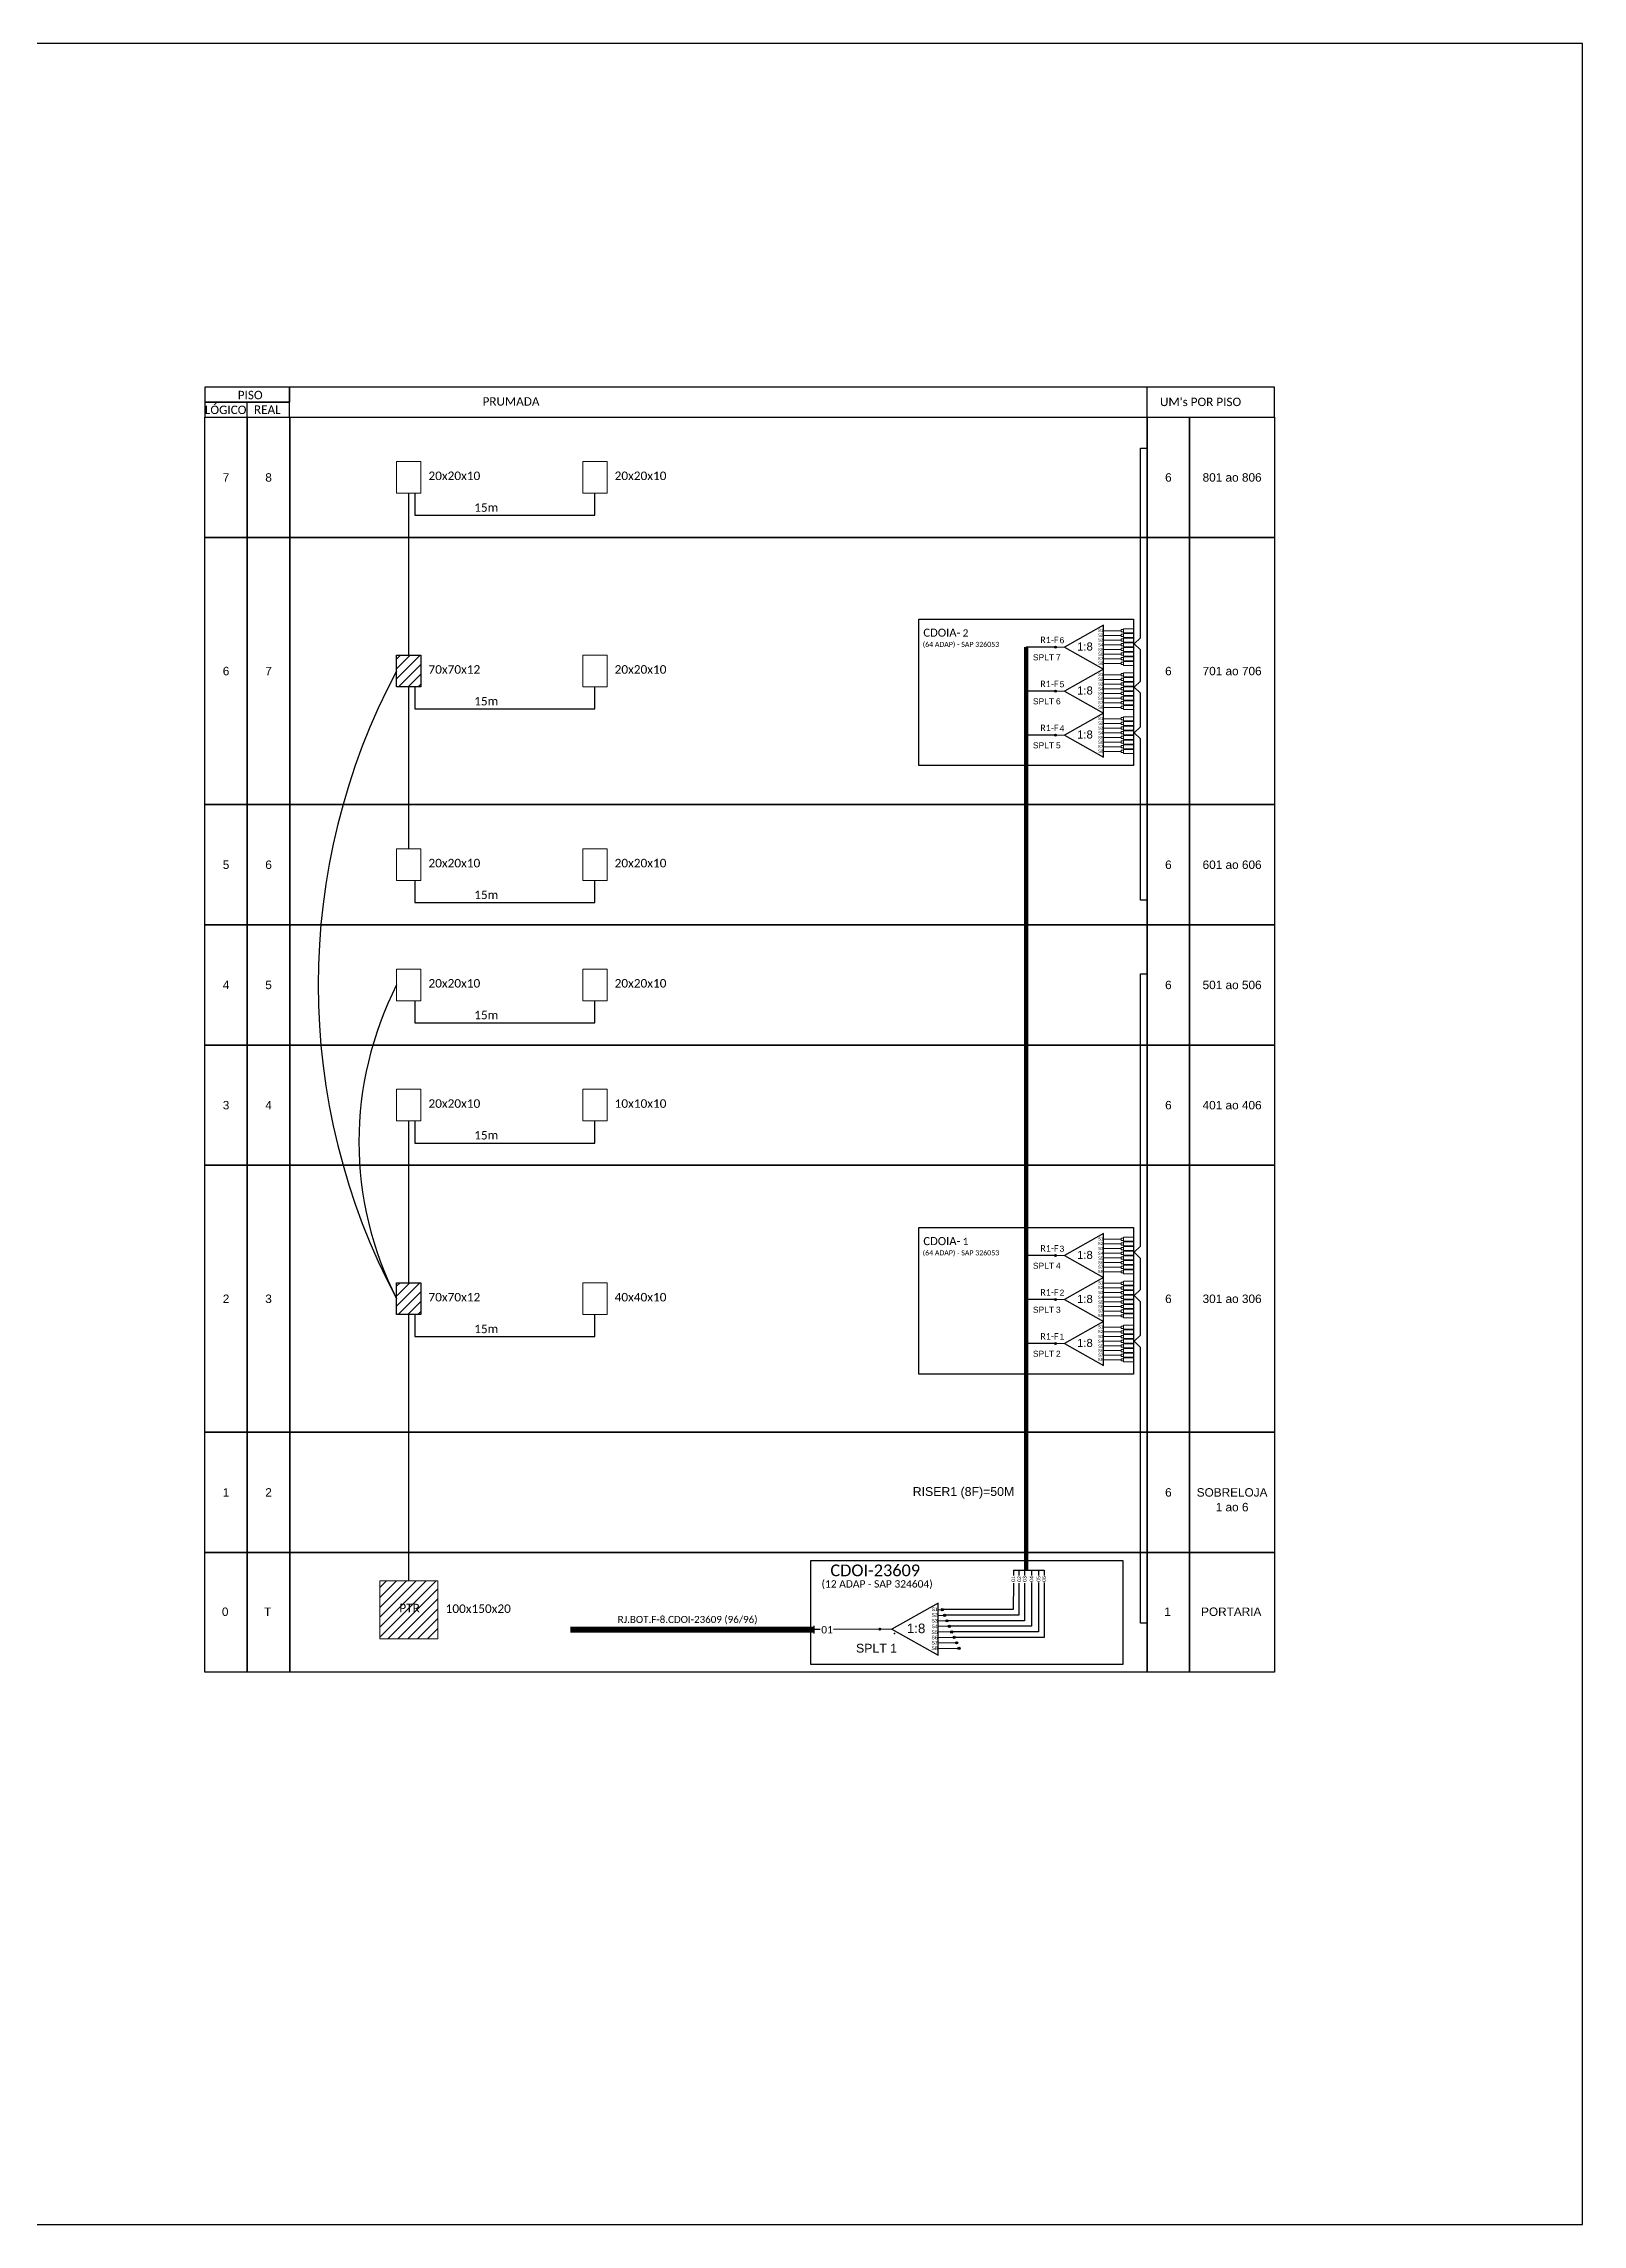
# Model space of a CAD drawing. Extents: x -89 to 749, y 705 to 1299.
# Drawn here: x 330 to 749, y 705 to 1299 of the extents above; entities that cross this region are included whole.
import ezdxf
from ezdxf.enums import TextEntityAlignment as Align

# ---------------------------------------------------------------- set-up
doc = ezdxf.new("R2010")
doc.units = 0
doc.styles.add('ARIAL', font='arial.ttf')
doc.styles.add('WMF-Calibri0', font='calibri.ttf')

# ---------------------------------------------------------------- blocks, each defined once
blk = doc.blocks.new('SPLT_1-8_DIV_DIR')
h = blk.add_hatch(color=3)
h.dxf.hatch_style = 1
edge = h.paths.add_edge_path()
edge.add_arc((12.77, 4.04), 0.242, 0, 360)
h = blk.add_hatch(color=3)
h.dxf.hatch_style = 1
edge = h.paths.add_edge_path()
edge.add_arc((13.27, 2.88), 0.242, 0, 360)
h = blk.add_hatch(color=3)
h.dxf.hatch_style = 1
edge = h.paths.add_edge_path()
edge.add_arc((13.77, 1.73), 0.242, 0, 360)
h = blk.add_hatch(color=3)
h.dxf.hatch_style = 1
edge = h.paths.add_edge_path()
edge.add_arc((14.27, 0.58), 0.242, 0, 360)
h = blk.add_hatch(color=3)
h.dxf.hatch_style = 1
edge = h.paths.add_edge_path()
edge.add_arc((14.77, -0.58), 0.242, 0, 360)
h = blk.add_hatch(color=3)
h.dxf.hatch_style = 1
edge = h.paths.add_edge_path()
edge.add_arc((15.27, -1.73), 0.242, 0, 360)
h = blk.add_hatch(color=3)
h.dxf.hatch_style = 1
edge = h.paths.add_edge_path()
edge.add_arc((15.77, -2.88), 0.242, 0, 360)
h = blk.add_hatch(color=3)
h.dxf.hatch_style = 1
edge = h.paths.add_edge_path()
edge.add_arc((16.27, -4.04), 0.242, 0, 360)
at = {"color": 1}
blk.add_lwpolyline([(11.89, 5.45), (2.22, 0), (11.89, -5.45), (11.89, 5.45)], dxfattribs=at)
at = {"color": 1, "lineweight": 0}
blk.add_lwpolyline([(2.22, 0), (0, 0)], dxfattribs=at)
at = {"color": 7, "lineweight": 0}
for points in [[(12.77, 4.04), (11.89, 4.04)], [(11.89, 2.88), (13.27, 2.88)], [(11.89, 1.73), (13.77, 1.73)], [(11.89, 0.58), (14.27, 0.58)], [(11.89, -0.58), (14.77, -0.58)], [(11.89, -1.73), (15.27, -1.73)], [(11.89, -2.88), (15.77, -2.88)], [(11.89, -4.04), (16.27, -4.04)]]:
    blk.add_lwpolyline(points, dxfattribs=at)
at = {"color": 3}
for centre in [(12.77, 4.04), (13.27, 2.88), (13.77, 1.73), (14.27, 0.58), (14.77, -0.58), (15.27, -1.73), (15.77, -2.88), (16.27, -4.04)]:
    blk.add_circle(centre, 0.242, dxfattribs=at)
at = {"color": 1, "style": 'ARIAL'}
for s, height, p in [('1:8', 2, (5.35, -0.85)), ('S1', 0.75, (10.52, 3.77)), ('S2', 0.75, (10.52, 2.58)), ('S3', 0.75, (10.52, 1.37)), ('S4', 0.75, (10.52, 0.19)), ('S5', 0.75, (10.52, -1.02)), ('S6', 0.75, (10.52, -2.14)), ('S7', 0.75, (10.52, -3.24)), ('S8', 0.75, (10.52, -4.36))]:
    blk.add_text(s, height=height, dxfattribs=at).set_placement(p)
blk = doc.blocks.new('SPLT_1-8_SC-APC')
at = {"color": 1}
blk.add_lwpolyline([(-7.37, -2.1), (-17.04, -7.55), (-7.37, -13), (-7.37, -2.1)], dxfattribs=at)
at = {"color": 3, "lineweight": 0}
for points in [[(-2.99, -3.51), (-7.37, -3.51)], [(-7.37, -4.66), (-2.99, -4.66)], [(-2.41, -3.02), (-2.41, -4)], [(-2.41, -3.02), (0, -3.02)], [(-2.41, -4), (0, -4)], [(-2.41, -4.17), (-2.41, -5.16)], [(-2.41, -4.17), (0, -4.17)], [(-2.41, -5.16), (0, -5.16)], [(-2.41, -5.32), (-2.41, -6.31)], [(-2.41, -5.32), (0, -5.32)], [(-7.37, -5.82), (-2.99, -5.82)], [(-7.37, -6.97), (-2.99, -6.97)], [(-7.37, -8.12), (-2.99, -8.12)], [(-7.37, -9.28), (-2.99, -9.28)], [(-7.37, -10.43), (-2.99, -10.43)], [(-2.41, -6.31), (0, -6.31)], [(-2.41, -6.48), (-2.41, -7.46)], [(-2.41, -6.48), (0, -6.48)], [(-2.41, -7.46), (0, -7.46)], [(-2.41, -7.63), (-2.41, -8.62)], [(-2.41, -7.63), (0, -7.63)], [(-2.41, -8.62), (0, -8.62)], [(-2.41, -8.78), (-2.41, -9.77)], [(-2.41, -8.78), (0, -8.78)], [(-2.41, -9.77), (0, -9.77)], [(-2.41, -9.94), (-2.41, -10.92)], [(-2.41, -9.94), (0, -9.94)], [(-7.37, -11.58), (-2.99, -11.58)], [(-2.41, -10.92), (0, -10.92)], [(-2.41, -11.09), (-2.41, -12.08)], [(-2.41, -11.09), (0, -11.09)], [(-2.41, -12.08), (0, -12.08)]]:
    blk.add_lwpolyline(points, dxfattribs=at)
for points in [[(-2.99, -3.22), (-2.41, -3.22), (-2.41, -3.8), (-2.99, -3.8)], [(-2.99, -4.38), (-2.41, -4.38), (-2.41, -4.95), (-2.99, -4.95)], [(-2.99, -5.53), (-2.41, -5.53), (-2.41, -6.1), (-2.99, -6.1)], [(-2.99, -6.68), (-2.41, -6.68), (-2.41, -7.26), (-2.99, -7.26)], [(-2.99, -7.84), (-2.41, -7.84), (-2.41, -8.41), (-2.99, -8.41)], [(-2.99, -8.99), (-2.41, -8.99), (-2.41, -9.56), (-2.99, -9.56)], [(-2.99, -10.14), (-2.41, -10.14), (-2.41, -10.72), (-2.99, -10.72)], [(-2.99, -11.3), (-2.41, -11.3), (-2.41, -11.87), (-2.99, -11.87)]]:
    blk.add_lwpolyline(points, close=True, dxfattribs=at)
at = {"color": 1, "lineweight": 0}
blk.add_lwpolyline([(-17.04, -7.55), (-19.26, -7.55)], dxfattribs=at)
at = {"color": 1, "style": 'ARIAL'}
for s, height, p in [('S1', 0.75, (-8.74, -3.78)), ('S2', 0.75, (-8.74, -4.97)), ('1:8', 2, (-13.91, -8.4)), ('S3', 0.75, (-8.74, -6.18)), ('S4', 0.75, (-8.74, -7.36)), ('S5', 0.75, (-8.74, -8.57)), ('S6', 0.75, (-8.74, -9.69)), ('S7', 0.75, (-8.74, -10.78)), ('S8', 0.75, (-8.74, -11.9))]:
    blk.add_text(s, height=height, dxfattribs=at).set_placement(p)

msp = doc.modelspace()

# ---------------------------------------------------------------- hatches: boundary and pattern name
h = msp.add_hatch(color=3)
h.dxf.hatch_style = 1
edge = h.paths.add_edge_path()
edge.add_arc((605.68, 1134.65), 0.282, 0, 360)
h = msp.add_hatch()
h.set_pattern_fill('ANSI31', color=1, scale=0.6)
h.set_pattern_definition([(45, (0, 55.9705), (-1.3470384, 1.3470384), [])])
h.paths.add_polyline_path([(429.47, 1132.43), (426.16, 1132.43), (426.16, 1123.81), (432.78, 1123.81), (432.78, 1132.43)])
h = msp.add_hatch(color=3)
h.dxf.hatch_style = 1
edge = h.paths.add_edge_path()
edge.add_arc((605.68, 1122.66), 0.282, 0, 360)
h = msp.add_hatch(color=3)
h.dxf.hatch_style = 1
edge = h.paths.add_edge_path()
edge.add_arc((605.68, 1110.68), 0.282, 0, 360)
h = msp.add_hatch(color=3)
h.dxf.hatch_style = 1
edge = h.paths.add_edge_path()
edge.add_arc((605.68, 968.92), 0.282, 0, 360)
h = msp.add_hatch()
h.set_pattern_fill('ANSI31', color=1, scale=0.6)
h.set_pattern_definition([(45, (0, 35.9705), (-1.3470384, 1.3470384), [])])
h.paths.add_polyline_path([(429.47, 961.45), (426.16, 961.45), (426.16, 952.83), (432.78, 952.83), (432.78, 961.45)])
h = msp.add_hatch(color=3)
h.dxf.hatch_style = 1
edge = h.paths.add_edge_path()
edge.add_arc((605.68, 956.93), 0.282, 0, 360)
h = msp.add_hatch(color=3)
h.dxf.hatch_style = 1
edge = h.paths.add_edge_path()
edge.add_arc((605.68, 944.95), 0.282, 0, 360)
h = msp.add_hatch()
h.set_pattern_fill('ANSI31', color=1, scale=0.6)
h.set_pattern_definition([(45, (-98.9195, 3512.7376), (-1.3470384, 1.3470384), [])])
h.paths.add_polyline_path([(437.37, 880.33), (421.57, 880.33), (421.57, 864.52), (437.37, 864.52)])
h.paths.add_polyline_path([(426.3, 871.16), (433.11, 871.16), (433.11, 874.63), (426.3, 874.63)], flags=24)
h = msp.add_hatch(color=3)
h.dxf.hatch_style = 1
edge = h.paths.add_edge_path()
edge.add_arc((557.81, 867.16), 0.41, 0, 360)

# ---------------------------------------------------------------- linework, layer by layer
for points in [[(-89.32, 705.02), (749.25, 705.02), (749.25, 1299.02), (-89.32, 1299.02), (-89.32, 705.02)], [(385.43, 1197.23), (385.43, 1201.34)], [(397.01, 1197.23), (665.38, 1197.23), (665.38, 1205.46), (397.01, 1205.46), (397.01, 1205.46), (397.01, 1201.34)], [(630.62, 1197.23), (630.62, 1205.46)]]:
    msp.add_lwpolyline(points)
for points in [[(373.86, 1201.34), (397.01, 1201.34), (397.01, 1205.46), (373.86, 1205.46)], [(373.86, 1197.23), (397.01, 1197.23), (397.01, 1201.34), (373.86, 1201.34)], [(373.9, 1197.23), (385.47, 1197.23), (385.47, 1164.49), (373.9, 1164.49)], [(385.47, 1197.23), (397.04, 1197.23), (397.04, 1164.49), (385.47, 1164.49)], [(397.04, 1197.23), (630.66, 1197.23), (630.66, 1164.49), (397.04, 1164.49)], [(630.66, 1197.23), (642.23, 1197.23), (642.23, 1164.49), (630.66, 1164.49)], [(642.23, 1197.23), (665.38, 1197.23), (665.38, 1164.49), (642.23, 1164.49)], [(373.9, 1164.49), (385.47, 1164.49), (385.47, 1091.74), (373.9, 1091.74)], [(385.47, 1164.49), (397.04, 1164.49), (397.04, 1091.74), (385.47, 1091.74)], [(397.04, 1164.49), (630.66, 1164.49), (630.66, 1091.74), (397.04, 1091.74)], [(630.66, 1164.49), (642.23, 1164.49), (642.23, 1091.74), (630.66, 1091.74)], [(642.23, 1164.49), (665.38, 1164.49), (665.38, 1091.74), (642.23, 1091.74)], [(373.9, 1091.74), (385.47, 1091.74), (385.47, 1059), (373.9, 1059)], [(385.47, 1091.74), (397.04, 1091.74), (397.04, 1059), (385.47, 1059)], [(397.04, 1091.74), (630.66, 1091.74), (630.66, 1059), (397.04, 1059)], [(630.66, 1091.74), (642.23, 1091.74), (642.23, 1059), (630.66, 1059)], [(642.23, 1091.74), (665.38, 1091.74), (665.38, 1059), (642.23, 1059)], [(373.9, 1059), (385.47, 1059), (385.47, 1026.26), (373.9, 1026.26)], [(385.47, 1059), (397.04, 1059), (397.04, 1026.26), (385.47, 1026.26)], [(397.04, 1059), (630.66, 1059), (630.66, 1026.26), (397.04, 1026.26)], [(630.66, 1059), (642.23, 1059), (642.23, 1026.26), (630.66, 1026.26)], [(642.23, 1059), (665.38, 1059), (665.38, 1026.26), (642.23, 1026.26)], [(373.9, 1026.26), (385.47, 1026.26), (385.47, 993.51), (373.9, 993.51)], [(385.47, 1026.26), (397.04, 1026.26), (397.04, 993.51), (385.47, 993.51)], [(397.04, 1026.26), (630.66, 1026.26), (630.66, 993.51), (397.04, 993.51)], [(630.66, 1026.26), (642.23, 1026.26), (642.23, 993.51), (630.66, 993.51)], [(642.23, 1026.26), (665.38, 1026.26), (665.38, 993.51), (642.23, 993.51)], [(373.9, 993.51), (385.47, 993.51), (385.47, 920.77), (373.9, 920.77)], [(385.47, 993.51), (397.04, 993.51), (397.04, 920.77), (385.47, 920.77)], [(397.04, 993.51), (630.66, 993.51), (630.66, 920.77), (397.04, 920.77)], [(630.66, 993.51), (642.23, 993.51), (642.23, 920.77), (630.66, 920.77)], [(642.23, 993.51), (665.38, 993.51), (665.38, 920.77), (642.23, 920.77)], [(373.9, 920.77), (385.47, 920.77), (385.47, 888.02), (373.9, 888.02)], [(385.47, 920.77), (397.04, 920.77), (397.04, 888.02), (385.47, 888.02)], [(397.04, 920.77), (630.66, 920.77), (630.66, 888.02), (397.04, 888.02)], [(630.66, 920.77), (642.23, 920.77), (642.23, 888.02), (630.66, 888.02)], [(642.23, 920.77), (665.38, 920.77), (665.38, 888.02), (642.23, 888.02)], [(373.9, 888.02), (385.47, 888.02), (385.47, 855.47), (373.9, 855.47)], [(385.47, 888.02), (397.04, 888.02), (397.04, 855.47), (385.47, 855.47)], [(397.04, 888.02), (630.66, 888.02), (630.66, 855.47), (397.04, 855.47)], [(630.66, 888.02), (642.23, 888.02), (642.23, 855.47), (630.66, 855.47)], [(642.23, 888.02), (665.38, 888.02), (665.38, 855.47), (642.23, 855.47)]]:
    msp.add_lwpolyline(points, close=True)
at = {"color": 3}
for points in [[(628.85, 1131.6), (628.85, 1133.88), (627.12, 1135.54), (628.85, 1137.2), (628.84, 1188.81), (630.66, 1188.81)], [(429.47, 1132.43), (429.47, 1176.55)], [(431.12, 1176.55), (431.12, 1170.55), (480.19, 1170.55), (480.19, 1176.55)], [(628.84, 1115.85), (628.84, 1122.08), (627.12, 1123.74), (628.84, 1125.4), (628.84, 1131.6), (628.85, 1131.6)], [(429.47, 1079.68), (429.47, 1123.81)], [(431.12, 1123.81), (431.12, 1117.81), (480.19, 1117.81), (480.19, 1123.81)], [(630.66, 1065.75), (628.85, 1065.75), (628.85, 1109.62), (627.12, 1111.28), (628.85, 1112.94), (628.84, 1115.85)], [(431.12, 1071.06), (431.12, 1065.06), (480.19, 1065.06), (480.19, 1071.06)], [(628.85, 965.87), (628.85, 968.15), (627.12, 969.81), (628.85, 971.47), (628.84, 1045.61), (630.66, 1045.61)], [(431.12, 1038.32), (431.12, 1032.32), (480.19, 1032.32), (480.19, 1038.32)], [(429.47, 961.45), (429.47, 1005.57)], [(431.12, 1005.57), (431.12, 999.57), (480.19, 999.57), (480.19, 1005.57)], [(628.84, 950.12), (628.84, 956.35), (627.12, 958.01), (628.84, 959.67), (628.84, 965.87), (628.85, 965.87)], [(429.47, 880.33), (429.47, 952.83)], [(431.12, 952.83), (431.12, 946.83), (480.19, 946.83), (480.19, 952.83)], [(630.66, 868.77), (628.85, 868.77), (628.85, 943.89), (627.12, 945.55), (628.85, 947.21), (628.84, 950.12)], [(541.59, 867.03), (539.81, 867.03)], [(558.22, 867.17), (545.21, 867.04)]]:
    msp.add_lwpolyline(points, dxfattribs=at)
at = {"color": 0, "lineweight": 0}
for points in [[(426.16, 1185.17), (432.78, 1185.17), (432.78, 1176.55), (426.16, 1176.55)], [(476.88, 1185.17), (483.5, 1185.17), (483.5, 1176.55), (476.88, 1176.55)], [(476.88, 1132.43), (483.5, 1132.43), (483.5, 1123.81), (476.88, 1123.81)], [(426.16, 1079.68), (432.78, 1079.68), (432.78, 1071.06), (426.16, 1071.06)], [(476.88, 1079.68), (483.5, 1079.68), (483.5, 1071.06), (476.88, 1071.06)], [(426.16, 1046.94), (432.78, 1046.94), (432.78, 1038.32), (426.16, 1038.32)], [(476.88, 1046.94), (483.5, 1046.94), (483.5, 1038.32), (476.88, 1038.32)], [(426.16, 1014.19), (432.78, 1014.19), (432.78, 1005.57), (426.16, 1005.57)], [(476.88, 1014.19), (483.5, 1014.19), (483.5, 1005.57), (476.88, 1005.57)], [(476.88, 961.45), (483.5, 961.45), (483.5, 952.83), (476.88, 952.83)]]:
    msp.add_lwpolyline(points, close=True, dxfattribs=at)
at = {"color": 1}
for points in [[(568.46, 1142.25), (626.9, 1142.25), (626.9, 1102.38), (568.46, 1102.38)], [(426.16, 1132.43), (432.78, 1132.43), (432.78, 1123.81), (426.16, 1123.81)], [(568.46, 976.52), (626.9, 976.52), (626.9, 936.65), (568.46, 936.65)], [(426.16, 961.45), (432.78, 961.45), (432.78, 952.83), (426.16, 952.83)], [(539.05, 885.88), (624.06, 885.88), (624.06, 857.55), (539.05, 857.55)]]:
    msp.add_lwpolyline(points, close=True, dxfattribs=at)
at = {"color": 5, "const_width": 1.1}
msp.add_lwpolyline([(597.69, 883.26), (597.69, 1134.65)], dxfattribs=at)
at = {"color": 5}
for points in [[(605.68, 1134.65), (597.69, 1134.65)], [(605.68, 1122.66), (597.69, 1122.66)], [(605.68, 1110.68), (597.69, 1110.68)], [(605.68, 968.92), (597.69, 968.92)], [(605.68, 956.93), (597.69, 956.93)], [(605.68, 944.95), (597.69, 944.95)], [(594.2, 879.66), (594.18, 872.47), (575.13, 872.47)], [(595.73, 879.66), (595.73, 870.92), (575.78, 870.92)], [(597.26, 879.66), (597.26, 869.43), (576.43, 869.43)], [(599.18, 879.85), (599.18, 867.96), (577.08, 867.96)], [(601.09, 879.85), (601.09, 866.41), (577.73, 866.41)], [(602.59, 879.85), (602.59, 864.91), (577.73, 864.91)], [(594.2, 883.26), (594.2, 881.81)], [(594.2, 883.26), (602.59, 883.26)], [(595.73, 883.26), (595.73, 881.81)], [(597.26, 883.26), (597.26, 881.81)], [(599.18, 883.26), (599.18, 881.78)], [(601.09, 883.26), (601.09, 881.79)], [(602.59, 883.26), (602.59, 881.79)], [(574.51, 872.47), (574.5, 872.47)]]:
    msp.add_lwpolyline(points, dxfattribs=at)
at = {"color": 1}
for points in [[(624.06, 857.55), (624.06, 857.55), (624.06, 857.55), (539.05, 857.55), (539.05, 885.88), (539.05, 885.88)], [(539.81, 868.08), (539.81, 865.98)]]:
    msp.add_lwpolyline(points, dxfattribs=at)
at = {"color": 1, "lineweight": 0}
msp.add_lwpolyline([(421.57, 880.33), (437.37, 880.33), (437.37, 864.52), (421.57, 864.52)], close=True, dxfattribs=at)
at = {"color": 1, "const_width": 1.6}
msp.add_lwpolyline([(473.47, 867.03), (539.81, 867.03)], dxfattribs=at)
at = {"color": 3}
for centre in [(605.68, 1134.65), (605.68, 1122.66), (605.68, 1110.68), (605.68, 968.92), (605.68, 956.93), (605.68, 944.95)]:
    msp.add_circle(centre, 0.282, dxfattribs=at)
for centre, radius, start, end in [((586.54, 1042.63), 181.75, 151.94174, 208.05826), ((510, 999.88), 94.11, 152.98843, 207.01157)]:
    msp.add_arc(centre, radius, start, end, dxfattribs=at)
for p in [(373.9, 1164.49), (373.9, 1091.74), (373.9, 1059), (373.9, 1026.26), (373.9, 993.51), (373.9, 920.77), (373.9, 888.02), (561.78, 865.98)]:
    msp.add_point(p)

# ---------------------------------------------------------------- block references
at = {"color": 3, "xscale": 1.1, "yscale": 1.1, "zscale": 1.1}
for p in [(626.87, 1142.95), (626.87, 1130.96), (626.87, 1118.98), (626.87, 977.22), (626.87, 965.24), (626.87, 953.25)]:
    msp.add_blockref('SPLT_1-8_SC-APC', p, dxfattribs=at)
at = {"xscale": 1.3, "yscale": 1.3, "zscale": 1.3}
msp.add_blockref('SPLT_1-8_DIV_DIR', (558.22, 867.17), dxfattribs=at)

# ---------------------------------------------------------------- texts
at = {"style": 'WMF-Calibri0'}
for s, height, p in [('  LÓGICO', 2.3, (372.28, 1198.12)), ('     PISO', 2.3, (378.82, 1202.15)), ('    REAL', 2.3, (384.04, 1198.18)), ('PRUMADA', 2.3, (449.57, 1200.41)), ("UM's POR PISO", 2.3, (634.15, 1200.29)), ('20x20x10', 2.317, (434.83, 1180.14)), ('20x20x10', 2.317, (485.56, 1180.14)), ('15m', 2.317, (447.29, 1171.5)), ('70x70x12', 2.317, (434.83, 1127.4)), ('20x20x10', 2.317, (485.56, 1127.4)), ('15m', 2.317, (447.29, 1118.76)), ('20x20x10', 2.317, (434.83, 1074.65)), ('20x20x10', 2.317, (485.56, 1074.65)), ('15m', 2.317, (447.29, 1066.02)), ('20x20x10', 2.317, (434.83, 1041.91)), ('20x20x10', 2.317, (485.56, 1041.91)), ('15m', 2.317, (447.29, 1033.27)), ('20x20x10', 2.317, (434.83, 1009.16)), ('10x10x10', 2.317, (485.56, 1009.16)), ('15m', 2.317, (447.29, 1000.53)), ('70x70x12', 2.317, (434.83, 956.42)), ('40x40x10', 2.317, (485.56, 956.42)), ('15m', 2.317, (447.29, 947.78)), ('PTR', 2.317, (426.88, 871.75)), ('100x150x20', 2.317, (439.51, 871.57)), ('01', 2, (541.86, 865.99))]:
    msp.add_text(s, height=height, dxfattribs=at).set_placement(p)
at = {"style": 'ARIAL'}
for s, p in [('7', (379.68, 1180.86)), ('8', (391.26, 1180.86)), ('6', (636.44, 1180.86)), ('801 ao 806', (653.8, 1180.86)), ('6', (379.68, 1128.12)), ('7', (391.26, 1128.12)), ('6', (636.44, 1128.12)), ('701 ao 706', (653.8, 1128.12)), ('5', (379.68, 1075.37)), ('6', (391.26, 1075.37)), ('6', (636.44, 1075.37)), ('601 ao 606', (653.8, 1075.37)), ('4', (379.68, 1042.63)), ('5', (391.26, 1042.63)), ('6', (636.44, 1042.63)), ('501 ao 506', (653.8, 1042.63)), ('3', (379.68, 1009.88)), ('4', (391.26, 1009.88)), ('6', (636.44, 1009.88)), ('401 ao 406', (653.8, 1009.88)), ('2', (379.68, 957.14)), ('3', (391.26, 957.14)), ('6', (636.44, 957.14)), ('301 ao 306', (653.8, 957.14)), ('1', (379.68, 904.4)), ('2', (391.26, 904.4)), ('6', (636.44, 904.4)), ('SOBRELOJA', (653.8, 904.4)), ('1 ao 6', (653.8, 900.4)), ('0', (379.44, 871.9)), ('T', (391.01, 871.9)), ('1', (636.2, 871.9)), ('PORTARIA', (653.56, 871.9))]:
    msp.add_text(s, height=2.3, dxfattribs=at).set_placement(p, align=Align.MIDDLE_CENTER)
at = {"color": 1, "style": 'WMF-Calibri0'}
for s, height, p in [('(64 ADAP) - SAP 326053', 1.375, (579.92, 1134.7)), ('(64 ADAP) - SAP 326053', 1.375, (579.92, 968.97)), ('(12 ADAP - SAP 324604)', 2, (557.08, 878.48))]:
    msp.add_text(s, height=height, dxfattribs=at).set_placement(p, align=Align.CENTER)
for s, height, p in [('CDOIA-', 2.2, (569.67, 1137.48)), ('CDOIA-', 2.2, (569.67, 971.75)), ('CDOI-23609', 3.2, (544.34, 881.56)), ('RJ.BOT.F-8.CDOI-23609 (96/96)', 1.92, (486.39, 868.84))]:
    msp.add_text(s, height=height, dxfattribs=at).set_placement(p)
at = {"color": 7}
for s, height, style, p in [('2', 2, 'WMF-Calibri0', (580.37, 1137.48)), ('1', 2, 'WMF-Calibri0', (580.37, 971.75)), ('SPLT 1', 2.4, 'ARIAL', (551.33, 860.76))]:
    msp.add_text(s, height=height, dxfattribs=dict(at, style=style)).set_placement(p)
at = {"color": 5}
for s, height, style, p in [('R1-F', 1.76, 'WMF-Calibri0', (601.53, 1135.73)), ('R1-F', 1.76, 'WMF-Calibri0', (601.53, 1123.74)), ('R1-F', 1.76, 'WMF-Calibri0', (601.53, 1111.76)), ('R1-F', 1.76, 'WMF-Calibri0', (601.53, 970)), ('R1-F', 1.76, 'WMF-Calibri0', (601.53, 958.02)), ('R1-F', 1.76, 'WMF-Calibri0', (601.53, 946.03)), ('RISER1 (8F)=50M', 2.4, 'ARIAL', (566.77, 903.44))]:
    msp.add_text(s, height=height, dxfattribs=dict(at, style=style)).set_placement(p)
at = {"color": 5, "style": 'ARIAL'}
for s, p in [('6', (607.44, 1135.69)), ('5', (607.44, 1123.71)), ('4', (607.44, 1111.72)), ('3', (607.44, 969.96)), ('2', (607.44, 957.98)), ('1', (607.44, 945.99))]:
    msp.add_text(s, height=1.65, dxfattribs=at).set_placement(p, align=Align.CENTER)
at = {"color": 7, "style": 'ARIAL'}
for s, p in [('SPLT', (602.41, 1131.04)), ('7', (606.45, 1131.04)), ('SPLT', (602.41, 1119.05)), ('6', (606.45, 1119.05)), ('SPLT', (602.41, 1107.07)), ('5', (606.45, 1107.07)), ('SPLT', (602.41, 965.31)), ('4', (606.45, 965.31)), ('SPLT', (602.41, 953.33)), ('3', (606.45, 953.33)), ('SPLT', (602.41, 941.34)), ('2', (606.45, 941.34))]:
    msp.add_text(s, height=1.65, dxfattribs=at).set_placement(p, align=Align.CENTER)
at = {"style": 'ARIAL'}
for s, p in [('01', (594.19, 880.82)), ('02', (595.82, 880.82)), ('03', (597.28, 880.82)), ('04', (599.11, 880.82)), ('05', (601.07, 880.82)), ('06', (602.57, 880.82))]:
    msp.add_text(s, height=0.992, rotation=90, dxfattribs=at).set_placement(p, align=Align.MIDDLE_CENTER)

doc.saveas('drawing.dxf')
